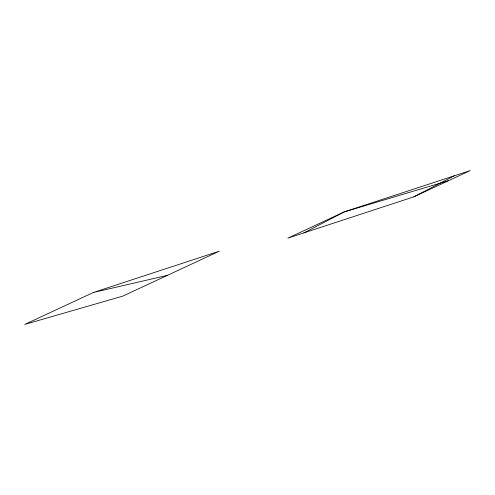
<?xml version="1.0" encoding="UTF-8"?>
<svg xmlns="http://www.w3.org/2000/svg" width="495" height="495" viewBox="0 0 495 495"><rect width="100%" height="100%" fill="white"/><g stroke="black" fill="none" stroke-linecap="round" stroke-linejoin="round"><path stroke-width="0.74" d="M303.812 232.916L344.291 211.879L470.25 170.565L413.814 196.843L287.855 238.151L344.291 211.879L448.643 180.626M413.814 196.843L454.286 175.799M93.413 292.465L24.75 324.435L122.878 296.084L219.372 251.157L93.413 292.465L167.415 275.35"/></g></svg>
